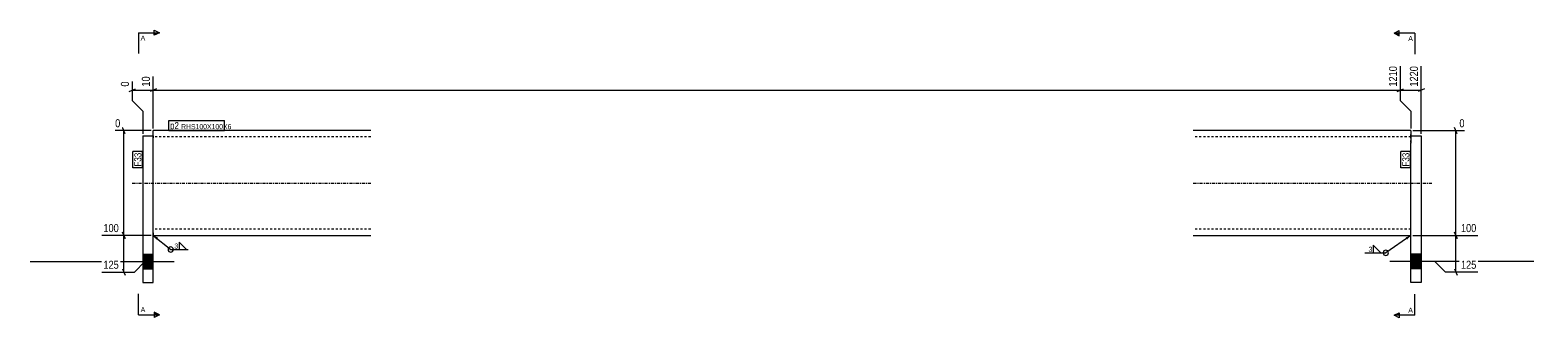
# Model space of a CAD drawing. Header units: millimetres. Extents: x 5 to 25454, y 2 to 538.
# Drawn here: x 5 to 1440, y 5 to 279 of the extents above; entities that cross this region are included whole.
import ezdxf

# ---------------------------------------------------------------- set-up
doc = ezdxf.new("R2010")
doc.units = ezdxf.units.MM
doc.linetypes.add('DXK_LINE_DOT2', pattern=[3.9198, 1.9599, -1.9599])
doc.linetypes.add('DXK_LINE_DOT3', pattern=[5.9187, 2.979, -0.9799, 0.9799, -0.9799])
for name, color, linetype in [('MÅLSÆTNING', 7, 'Continuous'), ('STÅL', 7, 'Continuous'), ('TEKST', 7, 'Continuous')]:
    doc.layers.add(name, color=color, linetype=linetype)
doc.styles.add('Arial', font='ARIAL.TTF', dxfattribs={"height": 0.2})
doc.styles.add('Arial Narrow', font='ARIALN.TTF', dxfattribs={"height": 0.2})

msp = doc.modelspace()

# ---------------------------------------------------------------- hatches: boundary and pattern name
at = {"layer": 'STÅL', "linetype": 'Continuous'}
for points in [[(122.3, 51.5), (122.3, 65.5), (112.3, 65.5), (112.3, 51.5)], [(122.3, 51.5), (122.3, 65.5), (112.3, 65.5), (112.3, 51.5)], [(1332.3, 51.5), (1332.3, 65.5), (1322.3, 65.5), (1322.3, 51.5)], [(1332.3, 51.5), (1332.3, 65.5), (1322.3, 65.5), (1322.3, 51.5)]]:
    msp.add_hatch(color=96, dxfattribs=at).paths.add_polyline_path(points)
at = {"layer": 'TEKST', "linetype": 'Continuous'}
for color, points in [(30, [(123.3, 274.4), (123.3, 276.9), (128.3, 276.9)]), (30, [(1311.3, 276.5), (1311.3, 274), (1306.3, 276.5)]), (3, [(125.4, 79.3), (122.3, 83.5), (127, 81.3)]), (3, [(1317.5, 81.6), (1322.3, 83.5), (1318.9, 79.6)]), (30, [(123.3, 7.8), (123.3, 10.3), (128.3, 7.8)]), (30, [(1311.3, 9.8), (1311.3, 7.3), (1306.3, 7.3)])]:
    msp.add_hatch(color=color, dxfattribs=at).paths.add_polyline_path(points)

# ---------------------------------------------------------------- linework, layer by layer
at = {"layer": 'MÅLSÆTNING', "color": 7, "linetype": 'Continuous'}
for p, q in [((1312.3, 245), (1312.3, 212.1)), ((1312.3, 245), (1312.3, 212.1)), ((1332.3, 180.5), (1332.3, 245)), ((102.3, 230.3), (102.3, 212.1)), ((122.3, 185.5), (122.3, 235.2)), ((122.3, 185.5), (122.3, 235.2)), ((99.3, 220.9), (105.3, 223.3)), ((102.3, 222.1), (122.3, 222.1)), ((125.3, 223.3), (119.3, 220.9)), ((125.3, 223.3), (119.3, 220.9)), ((122.3, 222.1), (1312.3, 222.1)), ((1309.3, 220.9), (1315.3, 223.3)), ((1312.3, 222.1), (1332.3, 222.1)), ((1335.3, 223.3), (1329.3, 220.9)), ((102.3, 212.1), (112.3, 202.1)), ((112.3, 202.1), (112.3, 180.5)), ((1312.3, 212.1), (1322.3, 202.1)), ((1312.3, 212.1), (1322.3, 202.1)), ((1322.3, 202.1), (1322.3, 185.5)), ((1322.3, 202.1), (1322.3, 185.5)), ((120.3, 183.5), (86, 183.5)), ((95.5, 180.5), (93.1, 186.5)), ((94.3, 83.5), (94.3, 183.5)), ((1324.3, 183.5), (1373.6, 183.5)), ((1366.5, 180.5), (1364.1, 186.5)), ((1365.3, 83.5), (1365.3, 183.5)), ((93.1, 86.5), (95.5, 80.5)), ((95.5, 80.5), (93.1, 86.5)), ((1364.1, 86.5), (1366.5, 80.5)), ((1366.5, 80.5), (1364.1, 86.5)), ((120.3, 83.5), (73.4, 83.5)), ((120.3, 83.5), (73.4, 83.5)), ((94.3, 48.5), (94.3, 83.5)), ((1324.3, 83.5), (1386.2, 83.5)), ((1324.3, 83.5), (1386.2, 83.5)), ((1365.3, 48.5), (1365.3, 83.5)), ((104.3, 48.5), (114.3, 58.5)), ((114.3, 58.5), (120.3, 58.5)), ((1345.3, 58.5), (1324.3, 58.5)), ((1355.3, 48.5), (1345.3, 58.5)), ((73.4, 48.5), (104.3, 48.5)), ((93.1, 51.5), (95.5, 45.5)), ((1386.2, 48.5), (1355.3, 48.5)), ((1364.1, 51.5), (1366.5, 45.5))]:
    msp.add_line(p, q, dxfattribs=at)
at = {"layer": 'STÅL', "color": 2, "linetype": 'Continuous'}
for p, q in [((112.3, 178.5), (122.3, 178.5)), ((112.3, 178.5), (112.3, 38.5)), ((329.8, 183.5), (122.3, 183.5)), ((122.3, 171.5), (122.3, 183.5)), ((1322.3, 183.5), (1114.8, 183.5)), ((1322.3, 183.5), (1322.3, 182.5)), ((1322.3, 182.5), (1322.3, 171.5)), ((1322.3, 178.5), (1332.3, 178.5)), ((1332.3, 178.5), (1332.3, 38.5)), ((122.3, 87), (122.3, 171.5)), ((1322.3, 86), (1322.3, 171.5)), ((122.3, 86), (122.3, 87)), ((122.3, 38.5), (122.3, 86)), ((122.3, 83.5), (329.8, 83.5)), ((1114.8, 83.5), (1322.3, 83.5)), ((1322.3, 38.5), (1322.3, 86)), ((112.3, 38.5), (122.3, 38.5)), ((1332.3, 38.5), (1322.3, 38.5))]:
    msp.add_line(p, q, dxfattribs=at)
at = {"layer": 'STÅL', "color": 7, "linetype": 'DXK_LINE_DOT2'}
for p, q in [((122.3, 178.5), (122.3, 176.1)), ((329.8, 177.5), (122.3, 177.5)), ((122.3, 86), (122.3, 176.1)), ((1322.3, 177.5), (1114.8, 177.5)), ((1322.3, 178.5), (1322.3, 179.9)), ((1322.3, 86), (1322.3, 178.5)), ((329.8, 89.5), (122.3, 89.5)), ((1322.3, 89.5), (1114.8, 89.5)), ((122.3, 86), (122.3, 83.5)), ((1322.3, 84.4), (1322.3, 86)), ((1322.3, 83.5), (1322.3, 84.4))]:
    msp.add_line(p, q, dxfattribs=at)
at = {"layer": 'STÅL', "color": 7, "linetype": 'DXK_LINE_DOT3'}
for p, q in [((102.3, 133.5), (329.8, 133.5)), ((1114.8, 133.5), (1342.3, 133.5))]:
    msp.add_line(p, q, dxfattribs=at)
at = {"layer": 'STÅL', "color": 96, "linetype": 'Continuous'}
for p, q in [((4.8, 58.5), (142.3, 58.5)), ((4.8, 58.5), (142.3, 58.5)), ((112.3, 65.5), (122.3, 65.5)), ((112.3, 65.5), (122.3, 65.5)), ((1439.8, 58.5), (1302.3, 58.5)), ((1439.8, 58.5), (1302.3, 58.5)), ((1332.3, 65.5), (1322.3, 65.5)), ((1332.3, 65.5), (1322.3, 65.5)), ((112.3, 51.5), (122.3, 51.5)), ((112.3, 51.5), (122.3, 51.5)), ((1332.3, 51.5), (1322.3, 51.5)), ((1332.3, 51.5), (1322.3, 51.5))]:
    msp.add_line(p, q, dxfattribs=at)
at = {"layer": 'TEKST', "color": 30, "linetype": 'Continuous'}
for p, q in [((123.3, 274.4), (123.3, 279.4)), ((123.3, 279.4), (128.3, 276.9)), ((128.3, 276.9), (123.3, 274.4)), ((1306.3, 276.5), (1311.3, 279)), ((1306.3, 276.5), (1311.3, 274)), ((1311.3, 274), (1311.3, 279)), ((128.3, 7.8), (123.3, 10.3)), ((123.3, 10.3), (123.3, 5.3)), ((128.3, 7.8), (123.3, 5.3)), ((1306.3, 7.3), (1311.3, 9.8)), ((1311.3, 4.8), (1306.3, 7.3)), ((1311.3, 9.8), (1311.3, 4.8))]:
    msp.add_line(p, q, dxfattribs=at)
at = {"layer": 'TEKST', "color": 3, "linetype": 'Continuous'}
msp.add_line((1322.3, 83.5), (1298.5, 66.9), dxfattribs=at)
for start, end in [(90, 270), (270, 90)]:
    msp.add_arc((1298.5, 66.9), 2.5, start, end, dxfattribs=at)

# ---------------------------------------------------------------- wipeouts: each hides what was drawn before it
at = {"color": 0, "linetype": 'Continuous'}
for points in [[(114.7, 269.4), (114.7, 274.4), (110.3, 274.4), (110.3, 269.4)], [(1324.3, 269), (1324.3, 274), (1319.9, 274), (1319.9, 269)], [(114.7, 10.3), (114.7, 15.3), (110.3, 15.3), (110.3, 10.3)], [(1324.3, 9.8), (1324.3, 14.8), (1319.9, 14.8), (1319.9, 9.8)]]:
    msp.add_wipeout(points, dxfattribs=at).dxf.layer = 'TEKST'
at = {"color": 0}
msp.add_wipeout([(1285.4, 67.5), (1285.4, 73.3), (1281.6, 73.3), (1281.6, 67.5)], dxfattribs=at).dxf.layer = 'TEKST'

# ---------------------------------------------------------------- next in the draw order: linework, layer by layer
at = {"layer": 'TEKST', "color": 7, "linetype": 'Continuous'}
for p, q in [((108.3, 276.9), (108.3, 256.9)), ((108.3, 276.9), (128.3, 276.9)), ((1326.3, 276.5), (1306.3, 276.5)), ((1326.3, 276.5), (1326.3, 256.5)), ((108.3, 7.8), (108.3, 27.8)), ((1326.3, 7.3), (1326.3, 27.3)), ((108.3, 7.8), (128.3, 7.8)), ((1326.3, 7.3), (1306.3, 7.3))]:
    msp.add_line(p, q, dxfattribs=at)
at = {"layer": 'TEKST', "color": 3, "linetype": 'Continuous'}
for p, q in [((1293.6, 66.9), (1286.5, 74.1)), ((1286.5, 74.1), (1286.5, 66.9)), ((1278.5, 66.9), (1298.5, 66.9)), ((1286.5, 66.9), (1293.6, 66.9))]:
    msp.add_line(p, q, dxfattribs=at)

# ---------------------------------------------------------------- next in the draw order: texts
at = {"layer": 'TEKST', "color": 3, "linetype": 'Continuous', "style": 'Arial'}
for p in [(110.3, 269.4), (1319.9, 269), (110.3, 10.3), (1319.9, 9.8)]:
    msp.add_text('A', height=4.78, dxfattribs=at).set_placement(p)
at = {"layer": 'TEKST', "color": 3, "style": 'Arial Narrow'}
msp.add_text('3', height=4.77, dxfattribs=at).set_placement((1282, 67.9))

# ---------------------------------------------------------------- next in the draw order: wipeouts: each hides what was drawn before it
at = {"color": 0, "linetype": 'Continuous'}
for points in [[(1330.7, 246.6), (1319.5, 246.6), (1319.5, 223.9), (1330.7, 223.9)], [(100.7, 231.9), (89.5, 231.9), (89.5, 223.9), (100.7, 223.9)], [(120.7, 236.8), (109.5, 236.8), (109.5, 223.9), (120.7, 223.9)], [(92.5, 185.1), (92.5, 196.3), (84.4, 196.3), (84.4, 185.1)], [(1375.2, 185.1), (1375.2, 196.3), (1367.1, 196.3), (1367.1, 185.1)], [(91, 85.1), (91, 96.3), (73.2, 96.3), (73.2, 85.1)], [(1386.4, 85.1), (1386.4, 96.3), (1368.6, 96.3), (1368.6, 85.1)], [(91, 50.1), (91, 61.3), (73.2, 61.3), (73.2, 50.1)], [(1386.4, 50.1), (1386.4, 61.3), (1368.6, 61.3), (1368.6, 50.1)]]:
    msp.add_wipeout(points, dxfattribs=at).dxf.layer = 'MÅLSÆTNING'
at = {"color": 0}
for points in [[(146.8, 184.9), (146.8, 191.9), (138.3, 191.9), (138.3, 184.9)], [(110.9, 162.5), (103.9, 162.5), (103.9, 149.2), (110.9, 149.2)], [(1320.9, 162.5), (1313.9, 162.5), (1313.9, 149.2), (1320.9, 149.2)], [(146, 70.6), (146, 76.4), (142.1, 76.4), (142.1, 70.6)]]:
    msp.add_wipeout(points, dxfattribs=at).dxf.layer = 'TEKST'

# ---------------------------------------------------------------- next in the draw order: linework, layer by layer
at = {"layer": 'MÅLSÆTNING', "color": 7, "linetype": 'Continuous'}
msp.add_line((1309.3, 220.9), (1315.3, 223.3), dxfattribs=at)
at = {"layer": 'TEKST', "color": 3, "linetype": 'Continuous'}
for p, q in [((122.3, 83.5), (139, 70)), ((154.1, 70), (147, 77.1)), ((147, 77.1), (147, 70)), ((139, 70), (155.6, 70)), ((147, 70), (154.1, 70))]:
    msp.add_line(p, q, dxfattribs=at)
for start, end in [(90, 270), (270, 90)]:
    msp.add_arc((139, 70), 2.5, start, end, dxfattribs=at)

# ---------------------------------------------------------------- next in the draw order: texts
at = {"layer": 'MÅLSÆTNING', "color": 3, "linetype": 'Continuous', "style": 'Arial Narrow'}
for s, p in [('1220', (1329.1, 225.5)), ('0', (99.1, 225.5)), ('10', (119.1, 225.5))]:
    msp.add_text(s, height=7.64, rotation=90.0002, dxfattribs=at).set_placement(p)
for s, p in [('0', (86, 186.7)), ('0', (1368.7, 186.7)), ('100', (74.8, 86.7)), ('100', (1370.2, 86.7)), ('125', (74.8, 51.7)), ('125', (1370.2, 51.7))]:
    msp.add_text(s, height=7.64, dxfattribs=at).set_placement(p)
at = {"layer": 'TEKST', "color": 3, "style": 'Arial Narrow'}
msp.add_text('3', height=4.77, dxfattribs=at).set_placement((142.5, 71))

# ---------------------------------------------------------------- next in the draw order: wipeouts: each hides what was drawn before it
at = {"color": 0}
for points in [[(146.8, 184.9), (146.8, 191.9), (138.3, 191.9), (138.3, 184.9)], [(110.9, 162.5), (103.9, 162.5), (103.9, 149.2), (110.9, 149.2)], [(1320.9, 162.5), (1313.9, 162.5), (1313.9, 149.2), (1320.9, 149.2)]]:
    msp.add_wipeout(points, dxfattribs=at).dxf.layer = 'TEKST'

# ---------------------------------------------------------------- next in the draw order: linework, layer by layer
at = {"layer": 'TEKST', "color": 7, "linetype": 'Continuous'}
for p, q in [((137.1, 183.7), (137.1, 193.1)), ((102.7, 148), (102.7, 163.7)), ((112.1, 163.7), (102.7, 163.7)), ((112.1, 148), (112.1, 163.7)), ((1312.7, 148), (1312.7, 163.7)), ((1322.1, 163.7), (1312.7, 163.7)), ((1322.1, 148), (1322.1, 163.7)), ((112.1, 148), (102.7, 148)), ((1322.1, 148), (1312.7, 148))]:
    msp.add_line(p, q, dxfattribs=at)

# ---------------------------------------------------------------- next in the draw order: texts
at = {"layer": 'TEKST', "color": 3, "style": 'Arial Narrow'}
for p in [(110.9, 149.2), (1320.9, 149.2)]:
    msp.add_text('F33', height=6.68, rotation=90.0002, dxfattribs=at).set_placement(p)

# ---------------------------------------------------------------- next in the draw order: wipeouts: each hides what was drawn before it
at = {"color": 0, "linetype": 'Continuous'}
msp.add_wipeout([(1310.7, 246.6), (1299.5, 246.6), (1299.5, 223.9), (1310.7, 223.9)], dxfattribs=at).dxf.layer = 'MÅLSÆTNING'
at = {"color": 0}
msp.add_wipeout([(189.1, 184.9), (189.1, 189.9), (148.9, 189.9), (148.9, 184.9)], dxfattribs=at).dxf.layer = 'TEKST'

# ---------------------------------------------------------------- next in the draw order: texts
at = {"layer": 'MÅLSÆTNING', "color": 3, "linetype": 'Continuous', "style": 'Arial Narrow'}
msp.add_text('1210', height=7.64, rotation=90.0002, dxfattribs=at).set_placement((1309.1, 225.5))

# ---------------------------------------------------------------- next in the draw order: wipeouts: each hides what was drawn before it
at = {"color": 0}
msp.add_wipeout([(189.1, 184.9), (189.1, 189.9), (148.9, 189.9), (148.9, 184.9)], dxfattribs=at).dxf.layer = 'TEKST'

# ---------------------------------------------------------------- next in the draw order: linework, layer by layer
at = {"layer": 'TEKST', "color": 7, "linetype": 'Continuous'}
for p, q in [((137.1, 193.1), (190.3, 193.1)), ((190.3, 183.7), (190.3, 193.1)), ((137.1, 183.7), (190.3, 183.7))]:
    msp.add_line(p, q, dxfattribs=at)

# ---------------------------------------------------------------- next in the draw order: texts
at = {"layer": 'TEKST', "color": 3, "style": 'Arial Narrow'}
for s, height, p in [('p2', 6.68, (138.3, 184.9)), ('RHS100X100X6', 4.772, (148.9, 184.9))]:
    msp.add_text(s, height=height, dxfattribs=at).set_placement(p)

doc.saveas('drawing.dxf')
